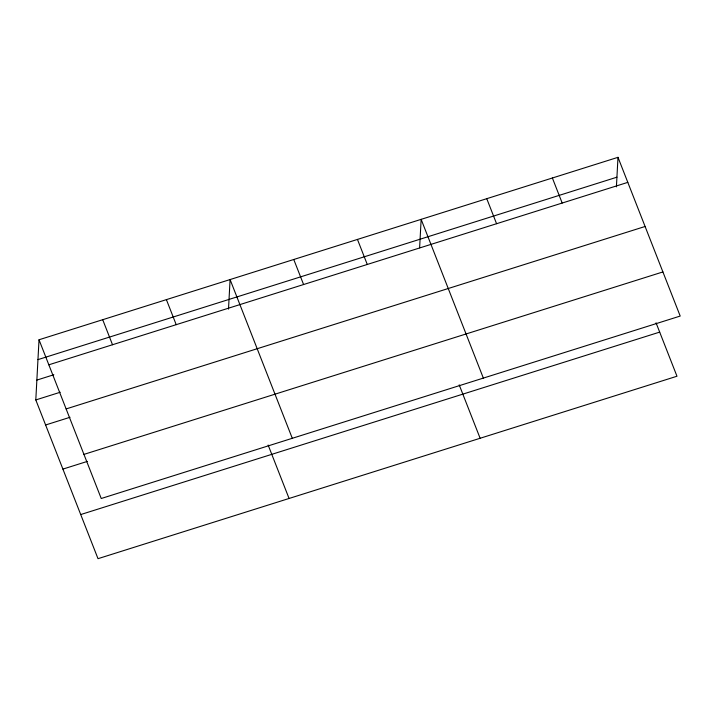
<?xml version="1.0" encoding="UTF-8"?>
<svg xmlns="http://www.w3.org/2000/svg" width="716" height="716" viewBox="0 0 716 716"><rect width="100%" height="100%" fill="white"/><g stroke="black" fill="none" stroke-linecap="round" stroke-linejoin="round"><path stroke-width="1.07" d="M656.044 322.809L676.978 376.231L98.011 558.677L35.8 399.94L39.022 339.769L617.989 157.323L680.2 316.06L101.233 498.506L39.022 339.769M228.502 309.115L230.087 279.562L292.289 438.299M419.621 247.825L421.142 219.356L483.354 378.093M616.413 186.867L617.989 157.323M37.957 359.629L616.932 177.183M48.831 364.811L627.807 182.365M36.865 380.089L53.843 374.736M35.8 399.94L60.216 392.252M66.123 408.934L645.098 226.48M45.609 424.982L70.025 417.285M83.942 454.392L662.909 271.937M62.901 469.096L87.316 461.408M80.72 514.553L659.687 332.108M552.376 177.998L562.185 203.04M486.764 198.681L496.573 223.714M459.189 384.841L480.123 438.264M357.454 239.421L367.272 264.464M293.766 259.496L303.584 284.529M268.133 445.048L289.067 498.47M166.398 299.637L176.208 324.67M102.71 319.703L112.519 344.745"/></g></svg>
